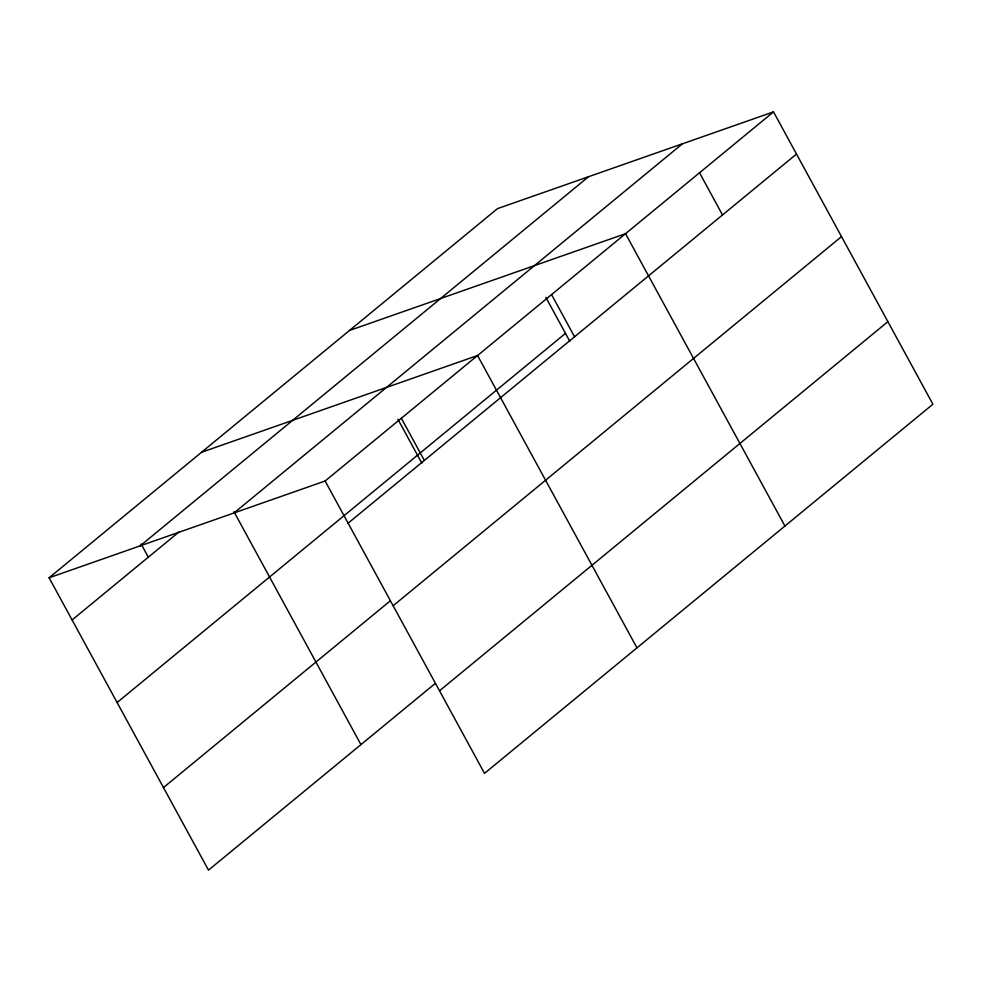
<?xml version="1.0" encoding="UTF-8"?>
<svg xmlns="http://www.w3.org/2000/svg" width="982" height="982" viewBox="0 0 982 982"><rect width="100%" height="100%" fill="white"/><g stroke="black" fill="none" stroke-linecap="round" stroke-linejoin="round"><path stroke-width="1.47" d="M434.928 683.705L208.491 870.126L49.1 577.784L497.481 208.638L773.509 111.874L932.9 404.216L484.519 773.362L325.128 481.008L773.509 111.874M140.193 545.845L588.574 176.711M72.091 619.961L178.81 532.097M234.035 512.948L682.416 143.814M117.104 702.511L565.485 333.377M348.119 523.185L796.5 154.051M163.478 787.564L389.915 601.156M393.131 605.747L841.513 236.613M439.506 690.8L887.888 321.666M349.518 330.455L625.546 233.691L784.937 526.033M201.555 452.272L477.571 355.509L636.962 647.85M49.1 577.784L325.128 481.008M699.528 172.783L722.519 214.96M551.565 294.6L574.556 336.777M545.882 297.423L569.842 341.355M401.356 418.258L424.347 460.435M397.919 419.24L421.867 463.16M233.986 511.757L360.946 744.614M141.138 544.028L148.319 557.199"/></g></svg>
